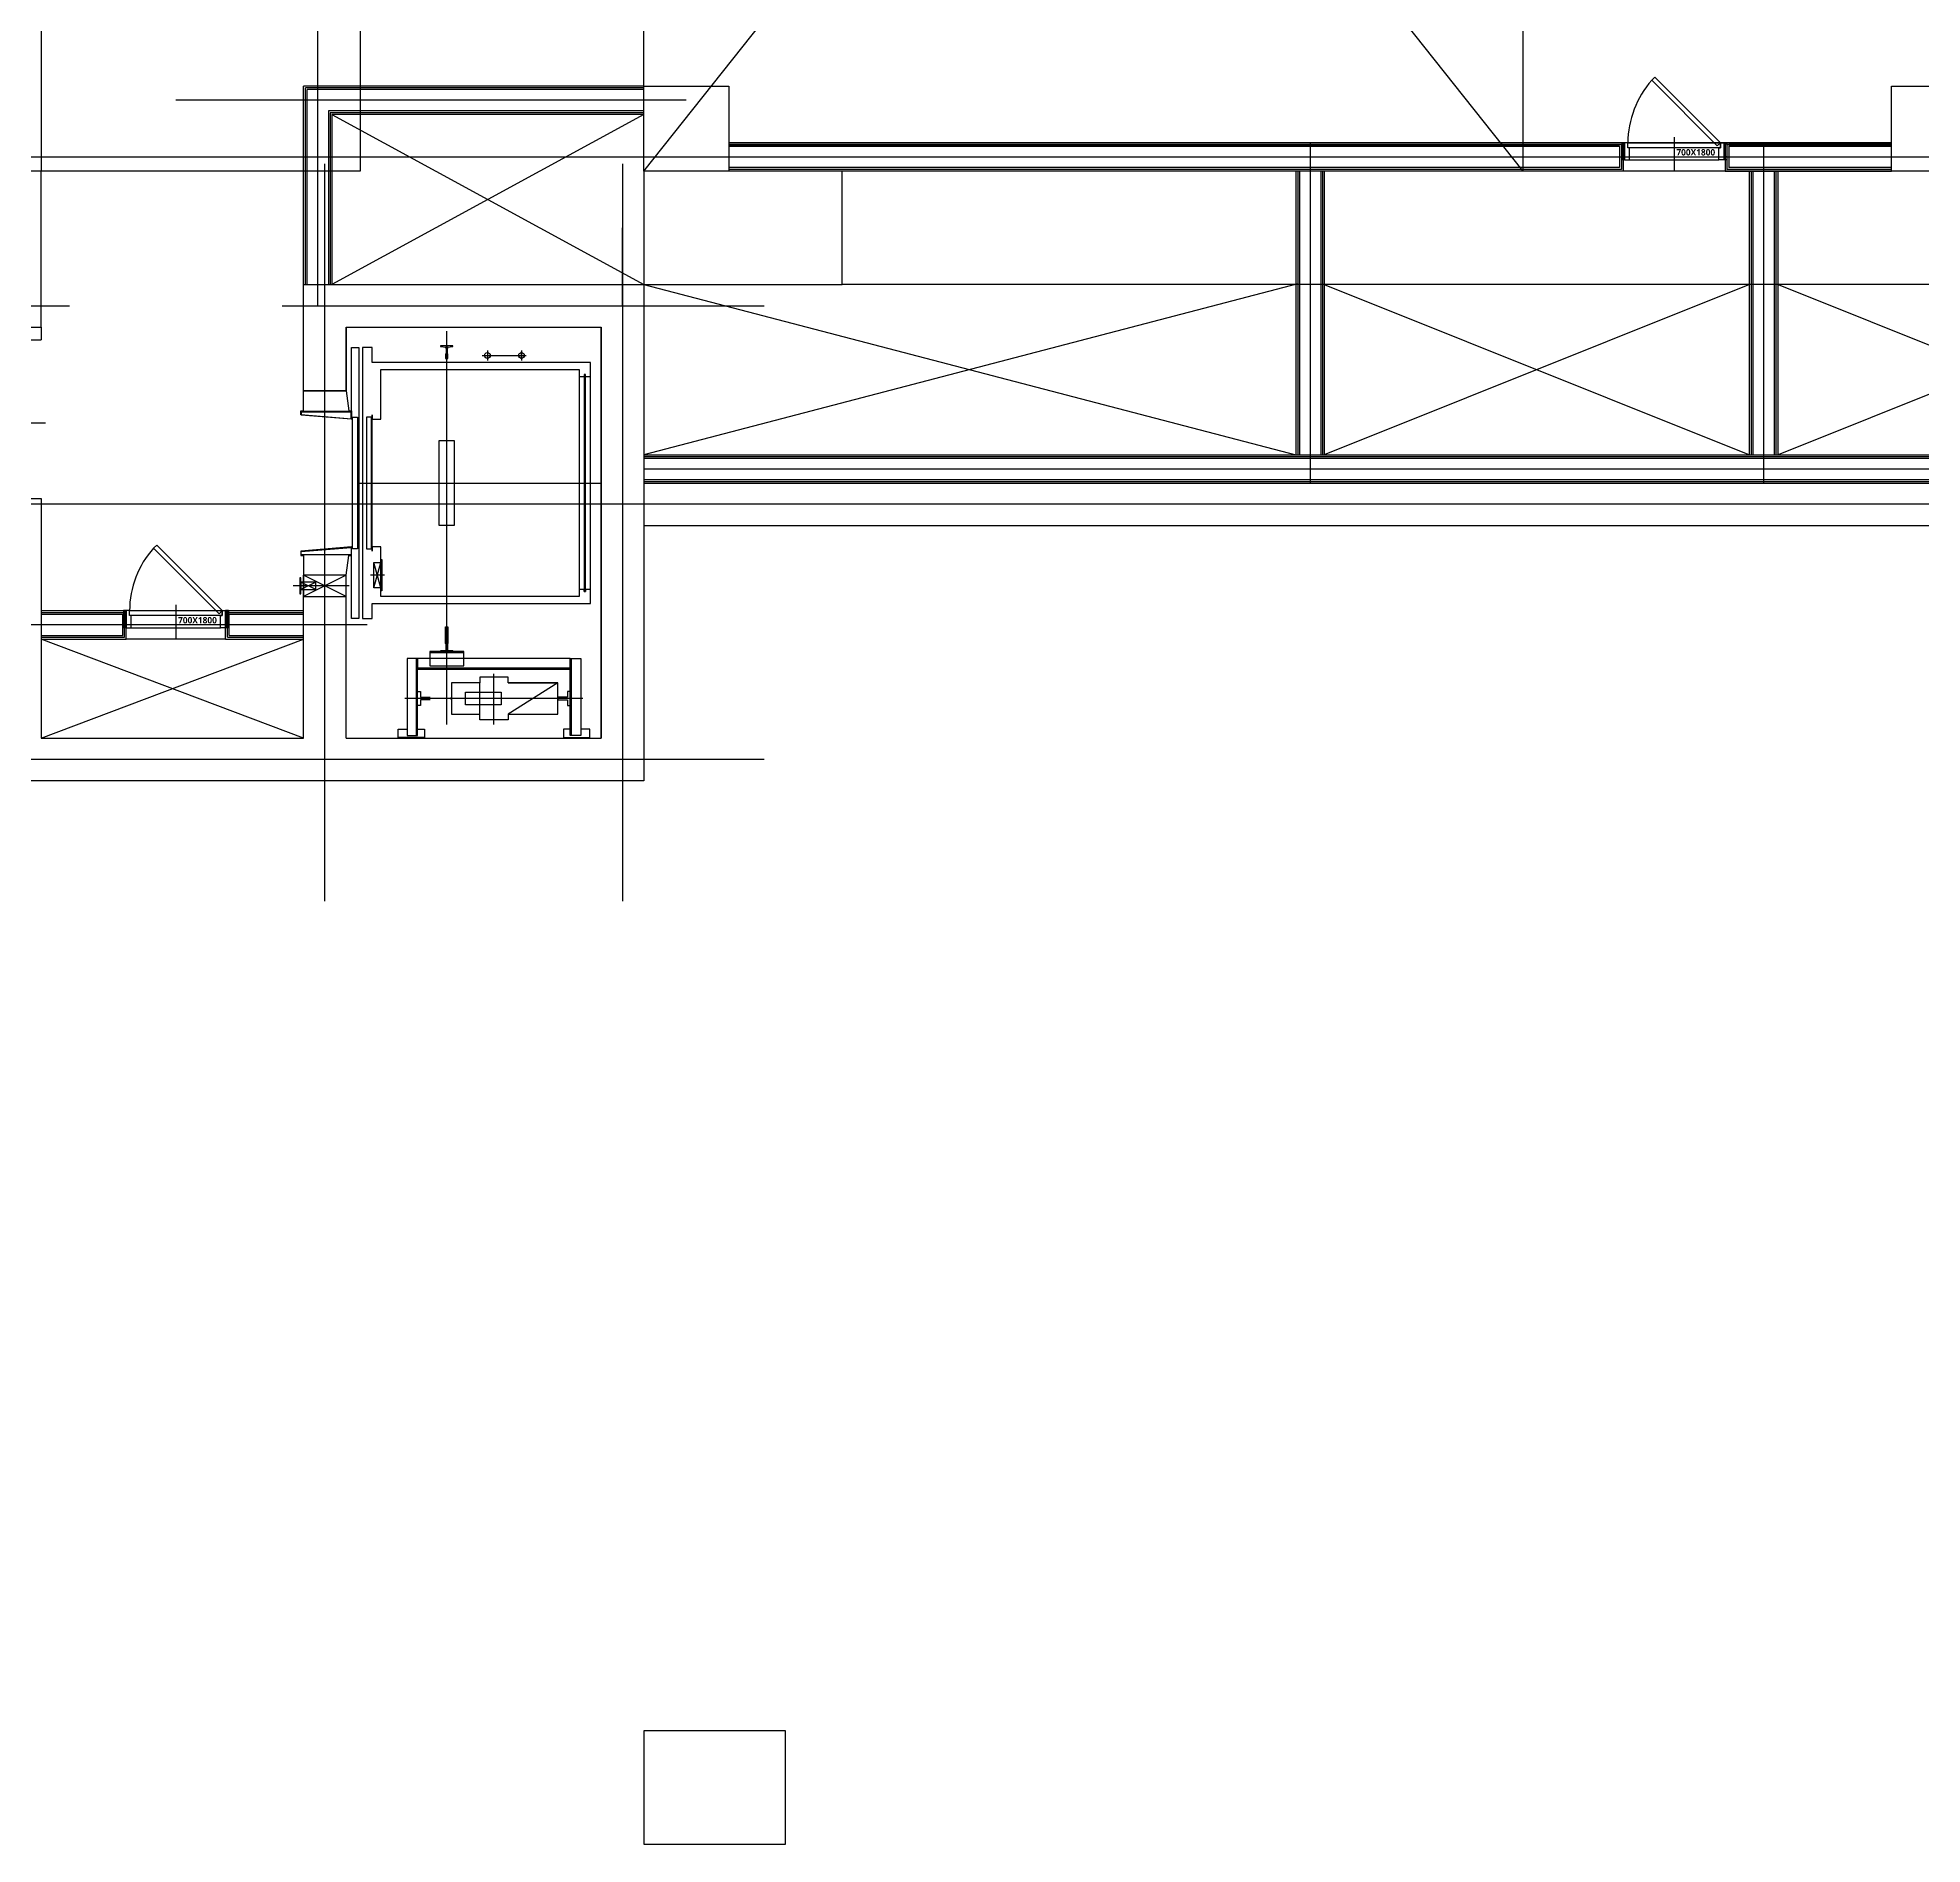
# Model space of a CAD drawing. Header units: millimetres. Extents: x 0 to 356400, y 0 to 68257.
# Drawn here: x 287653 to 288185, y 6222 to 6732 of the extents above; entities that cross this region are included whole.
import ezdxf
from ezdxf.enums import TextEntityAlignment as Align

# ---------------------------------------------------------------- set-up
doc = ezdxf.new("R2010")
doc.units = ezdxf.units.MM
doc.header["$LTSCALE"] = 75
doc.layers.add('8', color=8, linetype='Continuous')
doc.layers.add('G(그리드1)', color=185, linetype='Continuous', plot=False)
doc.styles.add('SHP-나눔bo', font='')
doc.styles.get('SHP-나눔bo').set_extended_font_data('NanumGothic', bold=True)

# ---------------------------------------------------------------- blocks, each defined once
blk = doc.blocks.new('G$C7369CDF7')
at = {"layer": '8'}
for p, q in [((16730, 5950), (16730, 45750)), ((18930, 11550), (18930, 23650)), ((19330, 11550), (19330, 23650)), ((19005, 11550), (19005, 23325)), ((19018, 11550), (19018, 23338)), ((19030, 11550), (19030, 23350)), ((18830, 11550), (18830, 23150)), ((18843, 11550), (18843, 23163)), ((18855, 11550), (18855, 23175)), ((17630, 22550), (17630, 12950)), ((17630, 22550), (17630, 19550)), ((17630, 19550), (18830, 22550)), ((17630, 22550), (18830, 19550)), ((16230, 20350), (16230, 20950)), ((16830, 20950), (16830, 20350)), ((16830, 20350), (16230, 20350)), ((16630, 20350), (16630, 12150)), ((16630, 19178), (16630, 20350)), ((16643, 20350), (16643, 19203)), ((16643, 19190), (16643, 20350)), ((16655, 20350), (16655, 19203)), ((16655, 19203), (16655, 20350)), ((16805, 20350), (16805, 19203)), ((16805, 20350), (16805, 19203)), ((16818, 20350), (16818, 19203)), ((16818, 20350), (16818, 19190)), ((16830, 20350), (16830, 12350)), ((16830, 19178), (16830, 20350)), ((18830, 19550), (16830, 19550)), ((19030, 19450), (16630, 19450)), ((18830, 19538), (16830, 19538)), ((18830, 19525), (16830, 19525)), ((18830, 19375), (16830, 19375)), ((18830, 19363), (16830, 19363)), ((18830, 19350), (16830, 19350)), ((17630, 16350), (18830, 19350)), ((17630, 19350), (18830, 16350)), ((16168, 18682), (16630, 19144)), ((16630, 19188), (16630, 19168)), ((16630, 19188), (16750, 19188)), ((16630, 19178), (16830, 19178)), ((16630, 19178), (16750, 19178)), ((16630, 19144), (16630, 19168)), ((16630, 19168), (16750, 19168)), ((16630, 19168), (16750, 19168)), ((16630, 19144), (16652, 19122)), ((16665, 19144), (16630, 19144)), ((16630, 19144), (16665, 19144)), ((16630, 18491), (16630, 19144)), ((16640, 19188), (16640, 19168)), ((16643, 19190), (16818, 19190)), ((16655, 19203), (16805, 19203)), ((16665, 19133), (16665, 19144)), ((16665, 19144), (16665, 18491)), ((16730, 19188), (16730, 19168)), ((16750, 19188), (16750, 19168)), ((16750, 19168), (16750, 19133)), ((16830, 19178), (16830, 18458)), ((16189, 18659), (16652, 19122)), ((16750, 19133), (16665, 19133)), ((16750, 18485), (16750, 19133)), ((16590, 18818), (16829, 18818)), ((16168, 18682), (16189, 18659)), ((16665, 18491), (16630, 18491)), ((16630, 18491), (16630, 18468)), ((16665, 18491), (16630, 18491)), ((16665, 18503), (16665, 18491)), ((16750, 18503), (16665, 18503)), ((16750, 18468), (16750, 18503)), ((16630, 18468), (16630, 18448)), ((16630, 18468), (16750, 18468)), ((16630, 12150), (16630, 18458)), ((16630, 18458), (16830, 18458)), ((16630, 18458), (16750, 18458)), ((16630, 18448), (16750, 18448)), ((16640, 18468), (16750, 18468)), ((16640, 18468), (16640, 18448)), ((16643, 12150), (16643, 18445)), ((16643, 18445), (16818, 18445)), ((16655, 18433), (16655, 12150)), ((16655, 12150), (16655, 18433)), ((16655, 18433), (16805, 18433)), ((16730, 18468), (16730, 18448)), ((16750, 18468), (16750, 18448)), ((16805, 18433), (16805, 12150)), ((16805, 18433), (16805, 12150)), ((16818, 18445), (16818, 12150)), ((16830, 18458), (16830, 12150)), ((9030, 11550), (16830, 17750)), ((16830, 11550), (9030, 17750)), ((9030, 17750), (16830, 17750)), ((16830, 17750), (16830, 11550)), ((16630, 16250), (19030, 16250)), ((16830, 16350), (18830, 16350)), ((16830, 16338), (18830, 16338)), ((16830, 16325), (18830, 16325)), ((16830, 16175), (18830, 16175)), ((16830, 16163), (18830, 16163)), ((16830, 16150), (18830, 16150)), ((17626, 16163), (18830, 11550)), ((17630, 11550), (18830, 16150)), ((17630, 12950), (16830, 12950)), ((16830, 12950), (16830, 11550)), ((17630, 11550), (17630, 12950)), ((28630, 12550), (27830, 12550)), ((27830, 12550), (27830, 11550)), ((28630, 11550), (28630, 12550)), ((17780, 9000), (17780, 12400)), ((20980, 12400), (20980, 0)), ((16230, 12150), (16830, 12150)), ((16230, 11550), (16230, 12150)), ((16830, 12150), (16830, 11550)), ((16330, 11850), (16330, 8250)), ((16830, 11550), (9030, 11550)), ((16230, 11550), (16230, 9150)), ((16830, 11550), (16230, 11550)), ((16243, 11550), (16243, 9163)), ((16255, 11550), (16255, 9175)), ((16405, 11550), (16405, 9325)), ((16418, 11550), (16418, 9338)), ((16430, 11550), (16430, 9350)), ((16430, 9350), (17630, 11550)), ((16430, 11550), (17630, 9350)), ((16830, 11550), (17630, 11550)), ((17630, 11550), (21130, 11550)), ((17630, 9150), (17630, 11550)), ((21130, 11550), (21130, 6960)), ((27830, 11550), (28630, 11550)), ((16780, 11400), (21980, 11400)), ((17780, 11400), (17230, 11400)), ((17930, 9450), (17930, 11250)), ((17930, 11250), (20830, 11250)), ((20830, 11250), (17930, 11250)), ((17930, 9450), (17930, 11250)), ((19880, 11175), (18180, 11175)), ((18180, 11175), (18180, 9635)), ((19880, 11175), (18180, 11175)), ((18180, 11175), (18180, 9635)), ((18280, 11175), (18280, 11140)), ((19030, 9530), (19030, 11250)), ((19780, 11175), (19780, 11140)), ((19880, 9635), (19880, 11175)), ((19880, 9635), (19880, 11175)), ((20765, 11169), (20765, 11106)), ((20830, 11169), (20765, 11169)), ((20824, 10983), (20824, 11169)), ((20830, 9450), (20830, 11250)), ((20830, 9450), (20830, 11250)), ((20830, 10983), (20830, 11169)), ((18230, 9695), (18230, 11095)), ((18230, 11095), (19830, 11095)), ((18230, 9695), (18230, 11095)), ((18230, 11095), (19830, 11095)), ((18280, 11140), (18265, 11140)), ((18265, 11140), (18265, 11130)), ((19795, 11140), (18265, 11140)), ((18265, 11130), (18280, 11130)), ((18265, 11130), (19795, 11130)), ((18280, 11130), (18280, 11095)), ((19780, 11140), (19795, 11140)), ((19795, 11130), (19780, 11130)), ((19780, 11130), (19780, 11095)), ((19795, 11140), (19795, 11130)), ((19795, 11130), (19795, 11140)), ((19830, 11095), (19830, 9695)), ((19830, 11095), (19830, 9695)), ((20268, 11031), (20268, 11106)), ((20268, 11106), (20810, 11106)), ((20268, 11031), (20268, 11106)), ((20268, 11106), (20810, 11106)), ((20810, 11040), (20268, 11040)), ((20550, 11121), (20550, 9865)), ((20810, 11106), (20810, 11031)), ((20810, 11106), (20810, 11031)), ((20810, 11106), (20810, 11031)), ((20343, 11031), (20268, 11031)), ((20268, 11031), (20268, 10280)), ((20343, 11031), (20268, 11031)), ((20268, 11031), (20268, 10280)), ((20810, 11031), (20268, 11031)), ((20810, 11031), (20268, 11031)), ((20334, 9955), (20334, 11031)), ((20343, 9955), (20343, 11031)), ((20343, 9955), (20343, 11031)), ((20660, 10943), (20440, 10943)), ((20440, 10943), (20660, 10593)), ((20660, 10943), (20440, 10943)), ((20440, 10943), (20440, 10593)), ((20440, 10593), (20440, 10943)), ((20440, 10943), (20440, 10593)), ((20600, 11031), (20500, 11031)), ((20500, 11031), (20500, 11011)), ((20600, 11031), (20500, 11031)), ((20500, 11031), (20500, 11011)), ((20500, 11011), (20540, 11011)), ((20500, 11011), (20540, 11011)), ((20540, 11011), (20540, 10943)), ((20540, 11011), (20540, 10943)), ((20540, 10943), (20560, 10943)), ((20560, 10943), (20540, 10943)), ((20560, 10943), (20560, 11011)), ((20560, 11011), (20600, 11011)), ((20560, 10943), (20560, 11011)), ((20560, 11011), (20600, 11011)), ((20600, 11011), (20600, 11031)), ((20600, 11011), (20600, 11031)), ((20660, 10593), (20660, 10943)), ((20660, 10593), (20660, 10943)), ((20765, 11031), (20765, 10983)), ((20765, 10983), (20830, 10983)), ((18095, 10687), (18165, 10687)), ((18155, 10687), (18105, 10687)), ((18130, 10409), (18130, 10721)), ((20440, 10593), (20400, 10593)), ((20400, 10593), (20400, 10393)), ((20505, 10293), (20505, 10543)), ((20505, 10543), (20595, 10543)), ((20505, 10293), (20505, 10543)), ((20505, 10543), (20595, 10543)), ((20595, 10543), (20595, 10293)), ((20595, 10543), (20595, 10293)), ((20660, 10593), (20700, 10593)), ((20700, 10593), (20700, 10393)), ((18095, 10447), (18165, 10447)), ((20733, 10493), (20376, 10493)), ((20400, 10393), (20440, 10393)), ((20440, 10393), (20440, 10193)), ((20660, 10393), (20440, 10393)), ((20440, 10393), (20440, 10193)), ((20700, 10393), (20660, 10393)), ((20660, 10193), (20660, 10393)), ((20660, 10193), (20660, 10393)), ((20320, 10280), (20218, 10280)), ((20218, 10280), (20218, 10040)), ((20320, 10280), (20218, 10280)), ((20218, 10280), (20218, 10040)), ((20227, 10280), (20227, 10040)), ((20268, 10280), (20268, 10040)), ((20320, 10040), (20320, 10280)), ((20320, 10040), (20320, 10280)), ((20595, 10293), (20505, 10293)), ((20595, 10293), (20505, 10293)), ((20733, 10160), (17960, 10160)), ((18063, 10204), (18062, 10204)), ((18062, 10204), (18062, 10115)), ((18062, 10115), (18063, 10115)), ((18071, 10169), (18068, 10200)), ((18068, 10120), (18071, 10151)), ((18117, 10165), (18082, 10165)), ((18082, 10155), (18117, 10155)), ((18120, 10168), (18117, 10165)), ((18117, 10155), (18120, 10152)), ((18151, 10168), (18120, 10168)), ((18120, 10152), (18151, 10152)), ((18151, 10152), (18151, 10168)), ((18730, 10213), (19330, 10213)), ((18730, 10107), (18730, 10213)), ((18730, 10213), (19330, 10213)), ((18730, 10107), (18730, 10213)), ((19330, 10107), (18730, 10107)), ((19330, 10107), (18730, 10107)), ((19330, 10213), (19330, 10107)), ((19330, 10213), (19330, 10107)), ((20045, 10152), (20045, 10168)), ((20045, 10168), (20161, 10168)), ((20161, 10152), (20045, 10152)), ((20161, 10168), (20164, 10165)), ((20164, 10155), (20161, 10152)), ((20164, 10165), (20205, 10165)), ((20205, 10155), (20164, 10155)), ((20210, 10169), (20212, 10200)), ((20212, 10120), (20210, 10151)), ((20217, 10204), (20218, 10204)), ((20218, 10115), (20217, 10115)), ((20218, 10204), (20218, 10115)), ((20440, 10193), (20660, 10193)), ((20440, 10193), (20660, 10193)), ((20540, 10193), (20560, 10193)), ((20560, 10193), (20540, 10193)), ((20218, 10040), (20320, 10040)), ((20218, 10040), (20320, 10040)), ((20268, 10040), (20268, 9955)), ((20268, 10040), (20268, 9955)), ((20500, 9955), (20500, 9975)), ((20500, 9975), (20540, 9975)), ((20500, 9955), (20500, 9975)), ((20500, 9975), (20540, 9975)), ((20540, 9975), (20540, 10043)), ((20540, 9975), (20540, 10043)), ((20560, 10043), (20560, 9975)), ((20560, 10043), (20560, 9975)), ((20560, 9975), (20600, 9975)), ((20560, 9975), (20600, 9975)), ((20600, 9975), (20600, 9955)), ((20600, 9975), (20600, 9955)), ((20765, 9955), (20765, 10003)), ((20765, 10003), (20830, 10003)), ((20824, 10003), (20824, 9817)), ((20830, 10003), (20830, 9817)), ((20810, 9955), (20268, 9955)), ((20268, 9955), (20268, 9880)), ((20268, 9955), (20343, 9955)), ((20268, 9955), (20343, 9955)), ((20810, 9946), (20268, 9946)), ((20268, 9880), (20810, 9880)), ((20600, 9955), (20500, 9955)), ((20600, 9955), (20500, 9955)), ((20765, 9817), (20765, 9880)), ((20810, 9880), (20810, 9955)), ((19680, 9721), (19680, 9622)), ((20830, 9817), (20765, 9817)), ((18180, 9635), (18075, 9635)), ((18075, 9635), (18075, 9565)), ((18180, 9635), (18075, 9635)), ((18075, 9635), (18075, 9565)), ((18580, 9695), (18230, 9695)), ((18580, 9695), (18230, 9695)), ((18550, 9635), (18580, 9635)), ((19510, 9635), (18550, 9635)), ((18550, 9635), (18580, 9635)), ((19495, 9630), (18565, 9630)), ((18565, 9630), (18565, 9595)), ((19495, 9630), (18565, 9630)), ((18565, 9630), (18565, 9595)), ((18565, 9595), (19495, 9595)), ((18565, 9595), (19495, 9595)), ((18580, 9635), (18580, 9695)), ((18580, 9635), (18580, 9695)), ((19830, 9695), (19480, 9695)), ((19480, 9695), (19480, 9635)), ((19830, 9695), (19480, 9695)), ((19480, 9695), (19480, 9635)), ((19480, 9635), (19510, 9635)), ((19480, 9635), (19510, 9635)), ((19495, 9595), (19495, 9630)), ((19495, 9595), (19495, 9630)), ((19570, 9702), (19790, 9702)), ((19570, 9695), (19570, 9702)), ((19770, 9695), (19570, 9695)), ((19770, 9645), (19590, 9695)), ((19770, 9695), (19590, 9645)), ((19590, 9645), (19590, 9695)), ((19590, 9695), (19770, 9695)), ((19590, 9645), (19590, 9695)), ((19590, 9695), (19770, 9695)), ((19770, 9645), (19590, 9645)), ((19770, 9645), (19590, 9645)), ((19770, 9695), (19770, 9645)), ((19770, 9695), (19770, 9645)), ((19770, 9695), (19790, 9695)), ((19790, 9702), (19790, 9695)), ((19985, 9635), (19880, 9635)), ((19985, 9635), (19880, 9635)), ((19985, 9565), (19985, 9635)), ((19985, 9565), (19985, 9635)), ((20030, 9600), (20030, 6900)), ((1230, 9550), (16830, 9550)), ((16830, 9550), (16830, 50)), ((18380, 9450), (17930, 9450)), ((17930, 9450), (18380, 9450)), ((18075, 9565), (18680, 9565)), ((18075, 9565), (18680, 9565)), ((18075, 9489), (18075, 9540)), ((18075, 9540), (19985, 9540)), ((18520, 9489), (18075, 9489)), ((18380, 9450), (18520, 9470)), ((18380, 9150), (18380, 9450)), ((18380, 9450), (18380, 9150)), ((18520, 9470), (18520, 9489)), ((18520, 9489), (18580, 9489)), ((18523, 9470), (18520, 9470)), ((18577, 9486), (18523, 9486)), ((18523, 9486), (18523, 9470)), ((18525, 9481), (18525, 9138)), ((18528, 9481), (18525, 9481)), ((18528, 9138), (18528, 9481)), ((18548, 9133), (18577, 9486)), ((18580, 9489), (18550, 9130)), ((18565, 9530), (19495, 9530)), ((18565, 9495), (18565, 9530)), ((18565, 9530), (18565, 9530)), ((18565, 9530), (19495, 9530)), ((18565, 9495), (18565, 9530)), ((19495, 9495), (18565, 9495)), ((19495, 9495), (18565, 9495)), ((18680, 9565), (19985, 9565)), ((18680, 9565), (18680, 9565)), ((18680, 9565), (19985, 9565)), ((19540, 9489), (19480, 9489)), ((19480, 9489), (19510, 9130)), ((19513, 9133), (19484, 9486)), ((19484, 9486), (19537, 9486)), ((19495, 9530), (19495, 9495)), ((19495, 9530), (19495, 9495)), ((19533, 9138), (19533, 9481)), ((19533, 9481), (19536, 9481)), ((19536, 9481), (19536, 9138)), ((19537, 9486), (19537, 9470)), ((19537, 9470), (19540, 9470)), ((19985, 9489), (19540, 9489)), ((19540, 9470), (19540, 9489)), ((19680, 9450), (19540, 9470)), ((20830, 9450), (19680, 9450)), ((19680, 9450), (19680, 9150)), ((19680, 9450), (19680, 9150)), ((20830, 9450), (19680, 9450)), ((19680, 9450), (19830, 9150)), ((19830, 9450), (19680, 9150)), ((19830, 9450), (19680, 9450)), ((19680, 9450), (19680, 9150)), ((19755, 9471), (19755, 9077)), ((19830, 9150), (19830, 9450)), ((19985, 9540), (19985, 9489)), ((16405, 9325), (17630, 9325)), ((16418, 9338), (17630, 9338)), ((16430, 9350), (17630, 9350)), ((17780, 9250), (15330, 9250)), ((17630, 9175), (16255, 9175)), ((21980, 9300), (16780, 9300)), ((19730, 9237), (19780, 9130)), ((19780, 9237), (19730, 9130)), ((19780, 9237), (19730, 9237)), ((19730, 9237), (19730, 9130)), ((19780, 9130), (19780, 9237)), ((17630, 9150), (16230, 9150)), ((17630, 9163), (16243, 9163)), ((18380, 9150), (17630, 9150)), ((18520, 9150), (18380, 9150)), ((18520, 9130), (18520, 9150)), ((18520, 9150), (18523, 9150)), ((18550, 9130), (18520, 9130)), ((18523, 9150), (18523, 9133)), ((18523, 9133), (18548, 9133)), ((18525, 9138), (18528, 9138)), ((19510, 9130), (19540, 9130)), ((19537, 9133), (19513, 9133)), ((19536, 9138), (19533, 9138)), ((19540, 9150), (19537, 9150)), ((19537, 9150), (19537, 9133)), ((19540, 9150), (19680, 9150)), ((19540, 9130), (19540, 9150)), ((20830, 9150), (19680, 9150)), ((19680, 9150), (19830, 9150)), ((19812, 9130), (19698, 9130)), ((19698, 9130), (19698, 9123)), ((19698, 9123), (19812, 9123)), ((19730, 9130), (19780, 9130)), ((19812, 9123), (19812, 9130)), ((19930, 8600), (19930, 9150)), ((19943, 8613), (19943, 9150)), ((19955, 8625), (19955, 9150)), ((20105, 8625), (20105, 9150)), ((20118, 8613), (20118, 9150)), ((20130, 8600), (20130, 9150)), ((20830, 9150), (20130, 7300)), ((20830, 7300), (20130, 9150)), ((20830, 7300), (20830, 9150)), ((19468, 8115), (19930, 8577)), ((19489, 8092), (19952, 8555)), ((19930, 8620), (19930, 8600)), ((19930, 8620), (20050, 8620)), ((19930, 8610), (20050, 8610)), ((20130, 8600), (19930, 8600)), ((19930, 8577), (19930, 8600)), ((19930, 8600), (20050, 8600)), ((19930, 8600), (20050, 8600)), ((19930, 8577), (19952, 8555)), ((19965, 8577), (19930, 8577)), ((19930, 8577), (19965, 8577)), ((19930, 7923), (19930, 8577)), ((19940, 8620), (19940, 8600)), ((20118, 8613), (19943, 8613)), ((20105, 8625), (19955, 8625)), ((19965, 8565), (19965, 8577)), ((19965, 8577), (19965, 7923)), ((20050, 8565), (19965, 8565)), ((20030, 8620), (20030, 8600)), ((20050, 8620), (20050, 8600)), ((20050, 8600), (20050, 8565)), ((20050, 7918), (20050, 8565)), ((20130, 8600), (20130, 7900)), ((19890, 8250), (20129, 8250)), ((19468, 8115), (19489, 8092)), ((19965, 7923), (19930, 7923)), ((19930, 7923), (19930, 7900)), ((19965, 7923), (19930, 7923)), ((19930, 7300), (19930, 7900)), ((20130, 7900), (19930, 7900)), ((19930, 7900), (19930, 7880)), ((19930, 7900), (20050, 7900)), ((19930, 7890), (20050, 7890)), ((19930, 7880), (20050, 7880)), ((19940, 7900), (20050, 7900)), ((19940, 7900), (19940, 7880)), ((19943, 7300), (19943, 7888)), ((20118, 7888), (19943, 7888)), ((19955, 7300), (19955, 7875)), ((20105, 7875), (19955, 7875)), ((19965, 7935), (19965, 7923)), ((20050, 7935), (19965, 7935)), ((20030, 7900), (20030, 7880)), ((20050, 7900), (20050, 7935)), ((20050, 7900), (20050, 7880)), ((20105, 7300), (20105, 7875)), ((20118, 7300), (20118, 7888)), ((20130, 7300), (20130, 7900)), ((17780, 0), (17780, 7500)), ((18605, 7020), (18605, 7330)), ((14730, 7300), (16830, 7300)), ((16830, 7300), (16830, 6200)), ((17930, 7300), (16830, 7300)), ((17930, 7300), (18020, 7300)), ((17930, 6200), (17930, 7300)), ((18020, 7100), (18020, 7300)), ((19140, 7300), (20830, 7300)), ((19140, 7100), (19140, 7300))]:
    blk.add_line(p, q, dxfattribs=at)
for centre in [(18130, 10687), (18130, 10687), (18130, 10447), (18130, 10447)]:
    blk.add_circle(centre, 20, dxfattribs=at)
for centre, radius, start, end in [((16633, 19159), 668, 228.3916, 269.7655), ((18063, 10199), 5, 10, 90), ((18063, 10120), 5, 270, 350), ((18081, 10180), 15.2, 226.6273, 271.9368), ((18081, 10140), 15.2, 88.0632, 133.3727), ((20205, 10170), 5, 270, 350), ((20205, 10150), 5, 10, 90), ((20217, 10199), 5, 90, 170), ((20217, 10120), 5, 190, 270), ((19933, 8591), 668, 228.3916, 269.7655)]:
    blk.add_arc(centre, radius, start, end, dxfattribs=at)
at = {"layer": '8', "style": 'SHP-나눔bo'}
for p in [(16720, 18970), (20020, 8402)]:
    blk.add_text('700X1800', height=45, rotation=90, dxfattribs=at).set_placement(p, align=Align.CENTER)

msp = doc.modelspace()

# ---------------------------------------------------------------- linework, layer by layer
at = {"layer": 'G(그리드1)'}
msp.add_lwpolyline([(298525, 56900), (280625, 56900), (280625, 6600), (298525, 6600)], close=True, dxfattribs=at)

# ---------------------------------------------------------------- block references
at = {"xscale": 0.04000000000000001, "yscale": 0.04000000000000001, "zscale": 0.04000000000000001, "rotation": 270}
msp.add_blockref('G$C7369CDF7', (287362.17, 7367.09), dxfattribs=at)

doc.saveas('drawing.dxf')
